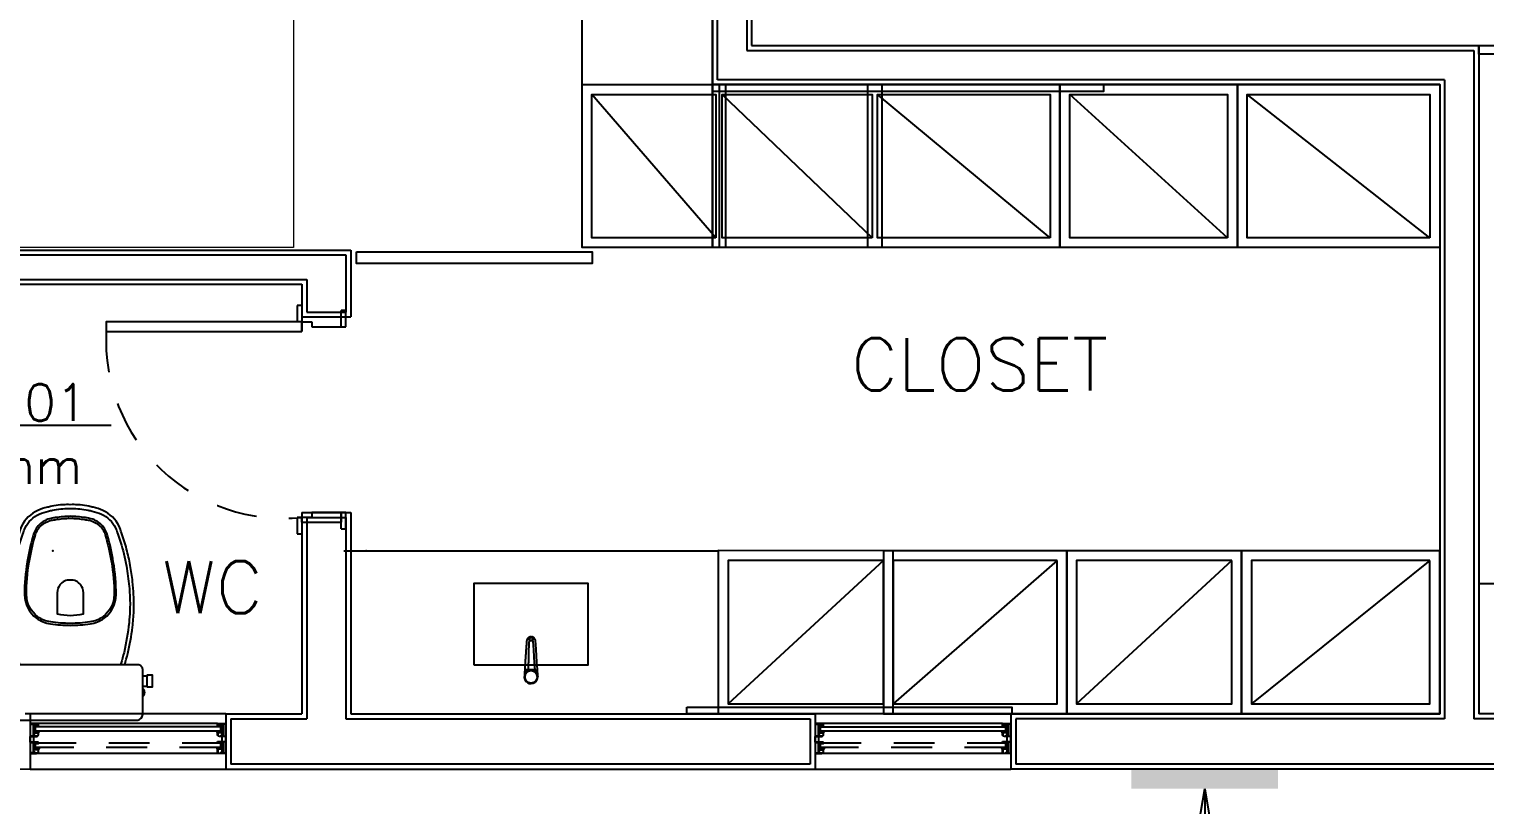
# Model space of a CAD drawing. Header units: millimetres. Extents: x 188.6 to 263.2, y 40.1 to 120.1.
# Drawn here: x 219.198 to 223.662, y 49.722 to 52.102 of the extents above; entities that cross this region are included whole.
import ezdxf
from ezdxf.enums import TextEntityAlignment as Align

# ---------------------------------------------------------------- set-up
doc = ezdxf.new("R2010")
doc.units = ezdxf.units.MM
doc.linetypes.add('XREF-TIPO$0$HIDDEN', pattern=[0.375, 0.25, -0.125])
doc.linetypes.add('XREF_305_306$0$XREF-TIPO$0$HIDDEN2', pattern=[0.1875, 0.125, -0.0625])
for name, color, linetype in [('ARQ', 8, 'Continuous'), ('ARQ-BASE', 8, 'Continuous'), ('GAS-COL', 7, 'Continuous'), ('INC-SINALIZAÇÃO', 88, 'Continuous'), ('INC-TEXTO', 7, 'Continuous')]:
    doc.layers.add(name, color=color, linetype=linetype)
doc.layers.add('L-MC-LAYOUT', color=8, linetype='Continuous', lineweight=5)
doc.styles.add('60-100', font='romans.shx', dxfattribs={"height": 0.16})
doc.styles.add('60-75', font='romans.shx', dxfattribs={"height": 0.12})
doc.styles.add('ROMANS', font='ROMANS.SHX', dxfattribs={"height": 0.15})
doc.dimstyles.new('SETAS75', dxfattribs={"dimtxt": 0.16, "dimasz": 0.15, "dimexe": 0.15, "dimexo": 0, "dimgap": 0.1, "dimtad": 1, "dimzin": 10, "dimdsep": 46, "dimtxsty": '60-100', "dimblk1": 'OPEN', "dimblk2": 'OPEN', "dimsah": 1, "dimcen": 0, "dimclrd": 244, "dimclre": 244, "dimclrt": 7, "dimadec": 0, "dimazin": 0, "dimtfac": 1, "dimtix": 1, "dimtmove": 2, "dimatfit": 3, "dimldrblk": 'OPEN', "dimfxl": 0.15, "dimtolj": 1, "dimtzin": 6, "dimarcsym": 0})

# ---------------------------------------------------------------- blocks, each defined once
blk = doc.blocks.new('CAMA SOLTEIRO')
at = {"layer": 'L-MC-LAYOUT'}
blk.add_line((5741.836, -1547.0217), (5741.836, -1546.1217), dxfattribs=at)
for points in [[(5741.396, -1546.1217), (5743.296, -1546.1217), (5743.296, -1547.0217), (5741.396, -1547.0217)], [(5741.456, -1546.1817), (5741.836, -1546.1817), (5741.836, -1546.9617), (5741.456, -1546.9617)]]:
    blk.add_lwpolyline(points, close=True, dxfattribs=at)
blk = doc.blocks.new('XREF_1ºTP$0$VASO')
at = {"layer": 'ARQ'}
for points in [[(951.8, 48.123, 0.003882), (951.7905, 48.158, -0.024258), (951.7765, 48.238, -0.02486), (951.7725, 48.288, -0.033324), (951.773, 48.338, -0.02486), (951.776, 48.378, -0.012268), (951.783, 48.428, -0.015806), (951.7945, 48.478, -0.026699), (951.81, 48.528, -0.021919), (951.8175, 48.548, -0.174675), (951.867, 48.5965, -0.045452), (951.897, 48.606, -0.022856), (951.9099, 48.6092, -0.041289), (951.9366, 48.6132, -0.052091), (951.9442, 48.6136, -0.04333), (951.967, 48.614, -0.04333), (951.9898, 48.6136, -0.052091), (951.9974, 48.6132, -0.041289), (952.0241, 48.6092, -0.022856), (952.037, 48.606, -0.045452), (952.067, 48.5965, -0.174675), (952.1165, 48.548, -0.021919), (952.124, 48.528, -0.026699), (952.1395, 48.478, -0.015806), (952.151, 48.428, -0.012268), (952.158, 48.378, -0.02486), (952.161, 48.338, -0.033324), (952.1615, 48.288, -0.02486), (952.1575, 48.238, -0.024258), (952.1435, 48.158, 0.003882), (952.134, 48.123)], [(952.1224, 48.1261, -0.003849), (952.1318, 48.1609, 0.027799), (952.147, 48.2514, 0.018883), (952.1495, 48.2885, 0.033646), (952.149, 48.3374, 0.016781), (952.1475, 48.3636, 0.015438), (952.1392, 48.4259, 0.023716), (952.121, 48.4995, 0.013571), (952.1126, 48.5241, 0.02186), (952.1055, 48.543, 0.173345), (952.0622, 48.5855, 0.045814), (952.034, 48.5944, 0.024058), (952.0216, 48.5974, 0.042614), (951.996, 48.6012, 0.066108), (951.9895, 48.6015, 0.047154), (951.967, 48.602, 0.047154), (951.9444, 48.6015, 0.066108), (951.9379, 48.6012, 0.042614), (951.9124, 48.5974, 0.024058), (951.9, 48.5944, 0.045814), (951.8718, 48.5855, 0.173345), (951.8284, 48.543, 0.02186), (951.8213, 48.5241, 0.013571), (951.813, 48.4995, 0.023716), (951.7948, 48.4259, 0.015438), (951.7865, 48.3636, 0.016781), (951.785, 48.3374, 0.033646), (951.7845, 48.2885, 0.018883), (951.787, 48.2514, 0.027799), (951.8021, 48.1609, -0.003849), (951.8116, 48.1261)]]:
    blk.add_lwpolyline(points, format="xyb", dxfattribs=at)
for points in [[(951.967, 48.244, -0.041331), (951.9061, 48.2486, -0.129345), (951.8634, 48.2657, -0.234638), (951.8265, 48.338, -0.044666), (951.8351, 48.439, -0.031515), (951.8532, 48.5195, -0.151063), (951.8718, 48.5523, -0.148094), (951.9082, 48.5722, -0.031073), (951.9218, 48.5744, -0.035055), (951.967, 48.5785, -0.035055), (952.0121, 48.5744, -0.031073), (952.0257, 48.5722, -0.148094), (952.0622, 48.5523, -0.151063), (952.0808, 48.5195, -0.031515), (952.0989, 48.439, -0.044666), (952.1075, 48.338, -0.234638), (952.0706, 48.2657, -0.129345), (952.0278, 48.2486, -0.041331)], [(951.967, 48.25, 0.041434), (952.027, 48.2545, 0.129651), (952.067, 48.2705, 0.234583), (952.1015, 48.338, 0.044678), (952.093, 48.438, 0.031614), (952.075, 48.518, 0.152477), (952.058, 48.548, 0.148725), (952.0245, 48.5664, 0.031624), (952.0114, 48.5685, 0.035113), (951.967, 48.5725, 0.035113), (951.9226, 48.5685, 0.031624), (951.9095, 48.5664, 0.148725), (951.876, 48.548, 0.152477), (951.859, 48.518, 0.031614), (951.841, 48.438, 0.044678), (951.8325, 48.338, 0.234583), (951.867, 48.2705, 0.129651), (951.907, 48.2545, 0.041434)], [(951.927, 48.344, -0.164444), (951.935, 48.368, -0.245936), (951.967, 48.383, -0.245936), (951.999, 48.368, -0.164444), (952.007, 48.344), (952.007, 48.279, -0.108885), (951.927, 48.279)], [(951.967, 48.123), (952.172, 48.123, -0.059373), (952.1768, 48.1225, -0.333509), (952.189, 48.107), (952.189, 48.0885), (952.189, 48.0575), (952.189, 48.047), (952.1918, 48.047, -0.252251), (952.1921, 48.0469, -0.160103), (952.195, 48.038, -0.160103), (952.1921, 48.0291, -0.252251), (952.1918, 48.029), (952.189, 48.029), (952.189, 47.97, -0.327853), (952.1739, 47.9533, -0.087637), (952.1708, 47.953), (951.967, 47.953), (951.7631, 47.953, -0.087637), (951.76, 47.9533, -0.327853), (951.745, 47.97), (951.745, 48.029), (951.7421, 48.029, -0.252251), (951.7419, 48.0291, -0.160103), (951.739, 48.038, -0.160103), (951.7419, 48.0469, -0.252251), (951.7421, 48.047), (951.745, 48.047), (951.745, 48.0575), (951.731, 48.0575), (951.731, 48.055), (951.715, 48.055), (951.715, 48.073), (951.715, 48.091), (951.731, 48.091), (951.731, 48.0885), (951.745, 48.0885), (951.745, 48.107, -0.333509), (951.7571, 48.1225, -0.059373), (951.762, 48.123)]]:
    blk.add_lwpolyline(points, format="xyb", close=True, dxfattribs=at)
for points in [[(951.731, 48.0575), (951.731, 48.073), (951.731, 48.0885)], [(951.745, 48.0575), (951.745, 48.0885)], [(951.7425, 48.046), (951.7425, 48.038), (951.7425, 48.03)], [(951.745, 48.029), (951.745, 48.047)], [(952.189, 48.029), (952.189, 48.047)], [(952.1915, 48.046), (952.1915, 48.038), (952.1915, 48.03)]]:
    blk.add_lwpolyline(points, dxfattribs=at)
blk = doc.blocks.new('XREF-TIPO$0$Z$W@#1289')
h = blk.add_hatch()
h.set_pattern_fill('ANSI31', color=0, scale=0.0003, style=0)
h.paths.add_polyline_path([(-0.0352, 0.0907), (-0.0242, 0.0907), (-0.0242, 0.0824), (-0.0334, 0.0824), (-0.0352, 0.0824)])
h = blk.add_hatch()
h.set_pattern_fill('ANSI31', color=0, scale=0.0003, style=0)
h.paths.add_polyline_path([(0.5352, 0.0824), (0.5352, 0.0907), (0.5242, 0.0907), (0.5242, 0.0824)])
h = blk.add_hatch()
h.set_pattern_fill('ANSI31', color=0, scale=0.0003, style=0)
h.paths.add_polyline_path([(-0.0352, 0.0324), (-0.0352, 0.0357), (-0.0242, 0.0357), (-0.0242, 0.0324), (-0.0255, 0.0324)])
h = blk.add_hatch()
h.set_pattern_fill('ANSI31', color=0, scale=0.0003, style=0)
h.paths.add_polyline_path([(0.5242, 0.0305), (0.5242, 0.0338), (0.5352, 0.0338), (0.5352, 0.0305), (0.5338, 0.0305)])
at = {"color": 0}
for p, q in [((-0.05, 0), (-0.05, 0.0919)), ((-0.0242, 0.0919), (0.5242, 0.0919)), ((-0.0392, 0.0369), (-0.0392, 0.0519)), ((0.5392, 0.035), (0.5392, 0.0519)), ((0.55, 0.035), (0.55, 0.0519)), ((-0.0392, 0), (-0.0392, 0.0353)), ((-0.0392, 0), (0.5356, 0))]:
    blk.add_line(p, q, dxfattribs=at)
for points in [[(-0.0242, 0.0919), (-0.05, 0.0919), (-0.05, 0.0519), (-0.0356, 0.0519, 0.446841), (-0.0352, 0.0523), (-0.0352, 0.0526, 0.480957), (-0.0357, 0.0531), (-0.0362, 0.0531), (-0.0362, 0.0547, 0.329606), (-0.0365, 0.0551), (-0.0367, 0.0552), (-0.0371, 0.0552), (-0.0373, 0.0549), (-0.0373, 0.0535, -0.409991), (-0.0377, 0.0531), (-0.0388, 0.0531, -0.414214), (-0.0392, 0.0535), (-0.0392, 0.0903, -0.414214), (-0.0388, 0.0907), (-0.0377, 0.0907, -0.414214), (-0.0373, 0.0903), (-0.0373, 0.0833, 0.414214), (-0.0369, 0.0829), (-0.0366, 0.0829, 0.414214), (-0.0362, 0.0833), (-0.0362, 0.0903, -0.414214), (-0.0358, 0.0907), (-0.0242, 0.0907), (-0.0242, 0.0919)], [(0.5242, 0.0919), (0.55, 0.0919), (0.55, 0.0519), (0.5356, 0.0519, -0.446841), (0.5352, 0.0523), (0.5352, 0.0526, -0.480957), (0.5357, 0.0531), (0.5362, 0.0531), (0.5362, 0.0547, -0.329606), (0.5365, 0.0551), (0.5367, 0.0552), (0.5371, 0.0552), (0.5373, 0.0549), (0.5373, 0.0535, 0.409991), (0.5377, 0.0531), (0.5388, 0.0531, 0.414214), (0.5392, 0.0535), (0.5392, 0.0903, 0.414214), (0.5388, 0.0907), (0.5377, 0.0907, 0.414214), (0.5373, 0.0903), (0.5373, 0.0833, -0.414214), (0.5369, 0.0829), (0.5366, 0.0829, -0.414214), (0.5362, 0.0833), (0.5362, 0.0903, 0.414214), (0.5358, 0.0907), (0.5242, 0.0907), (0.5242, 0.0919)], [(-0.0242, 0.0369), (-0.05, 0.0369), (-0.05, 0), (-0.0356, 0, 0.446841), (-0.0352, 0.0004), (-0.0352, 0.0007, 0.480957), (-0.0357, 0.0012), (-0.0362, 0.0012), (-0.0362, 0.0028, 0.329606), (-0.0365, 0.0032), (-0.0367, 0.0033), (-0.0371, 0.0033), (-0.0373, 0.003), (-0.0373, 0.0016, -0.409991), (-0.0377, 0.0012), (-0.0388, 0.0012, -0.414214), (-0.0392, 0.0016), (-0.0392, 0.0353, -0.414214), (-0.0388, 0.0357), (-0.0377, 0.0357, -0.414214), (-0.0373, 0.0353), (-0.0373, 0.0333, 0.414214), (-0.0369, 0.0329), (-0.0366, 0.0329, 0.414214), (-0.0362, 0.0333), (-0.0362, 0.0353, -0.414214), (-0.0358, 0.0357), (-0.0242, 0.0357), (-0.0242, 0.0369)], [(0.5242, 0.035), (0.55, 0.035), (0.55, 0), (0.5356, 0, -0.446841), (0.5352, 0.0004), (0.5352, 0.0007, -0.480957), (0.5357, 0.0012), (0.5362, 0.0012), (0.5362, 0.0028, -0.329606), (0.5365, 0.0032), (0.5367, 0.0033), (0.5371, 0.0033), (0.5373, 0.003), (0.5373, 0.0016, 0.409991), (0.5377, 0.0012), (0.5388, 0.0012, 0.414214), (0.5392, 0.0016), (0.5392, 0.0334, 0.414214), (0.5388, 0.0338), (0.5377, 0.0338, 0.414214), (0.5373, 0.0334), (0.5373, 0.0314, -0.414214), (0.5369, 0.031), (0.5366, 0.031, -0.414214), (0.5362, 0.0314), (0.5362, 0.0334, 0.414214), (0.5358, 0.0338), (0.5242, 0.0338), (0.5242, 0.035)]]:
    blk.add_lwpolyline(points, format="xyb", dxfattribs=at)
for points in [[(-0.0489, 0.0907), (-0.0403, 0.0907), (-0.0403, 0.0532), (-0.0489, 0.0532), (-0.0489, 0.0907)], [(-0.0486, 0.0904), (-0.0406, 0.0904), (-0.0406, 0.0535), (-0.0486, 0.0535)], [(-0.0242, 0.0907), (-0.0352, 0.0907), (-0.0352, 0.0824), (-0.0242, 0.0824)], [(0.5242, 0.0907), (0.5352, 0.0907), (0.5352, 0.0824), (0.5242, 0.0824)], [(0.5489, 0.0907), (0.5403, 0.0907), (0.5403, 0.0532), (0.5489, 0.0532), (0.5489, 0.0907)], [(0.5486, 0.0904), (0.5406, 0.0904), (0.5406, 0.0535), (0.5486, 0.0535)], [(-0.0334, 0.0684), (0.5338, 0.0684), (0.5338, 0.0824), (-0.0334, 0.0824)], [(-0.0489, 0.0357), (-0.0403, 0.0357), (-0.0403, 0.0013), (-0.0489, 0.0013), (-0.0489, 0.0357)], [(-0.0486, 0.0354), (-0.0406, 0.0354), (-0.0406, 0.0016), (-0.0486, 0.0016)], [(-0.0242, 0.0357), (-0.0352, 0.0357), (-0.0352, 0.0324), (-0.0242, 0.0324)], [(0.5242, 0.0338), (0.5352, 0.0338), (0.5352, 0.0305), (0.5242, 0.0305)], [(0.5489, 0.0338), (0.5403, 0.0338), (0.5403, 0.0013), (0.5489, 0.0013), (0.5489, 0.0338)], [(0.5486, 0.0335), (0.5406, 0.0335), (0.5406, 0.0016), (0.5486, 0.0016)]]:
    blk.add_lwpolyline(points, close=True, dxfattribs=at)
for points in [[(-0.0242, 0.0581), (-0.0242, 0.0654), (-0.0243, 0.0656), (-0.0246, 0.0658), (-0.0248, 0.0658), (-0.0251, 0.0656), (-0.0252, 0.0654), (-0.0252, 0.0648), (-0.0352, 0.0648), (-0.0359, 0.065), (-0.0362, 0.0658), (-0.0362, 0.0818), (-0.0365, 0.0825), (-0.0376, 0.0829), (-0.0378, 0.0834), (-0.0375, 0.0835), (-0.0374, 0.0838), (-0.0376, 0.0892), (-0.038, 0.0894), (-0.0383, 0.0894), (-0.0387, 0.0892), (-0.0388, 0.0839), (-0.0388, 0.0834), (-0.0383, 0.0822), (-0.0372, 0.0818), (-0.0372, 0.0658), (-0.0366, 0.0643), (-0.0352, 0.0638), (-0.0256, 0.0638), (-0.0253, 0.0636), (-0.0252, 0.0634), (-0.0252, 0.0581), (-0.0259, 0.0558), (-0.0276, 0.0544), (-0.0307, 0.0534), (-0.0338, 0.0529), (-0.0341, 0.053), (-0.0342, 0.0533), (-0.0342, 0.0539), (-0.0345, 0.0548), (-0.0352, 0.0556), (-0.0361, 0.0561), (-0.0364, 0.0562), (-0.0366, 0.0563), (-0.0384, 0.0563), (-0.0387, 0.0561), (-0.0388, 0.0557), (-0.0386, 0.0554), (-0.0378, 0.055), (-0.0376, 0.055), (-0.0374, 0.055), (-0.037, 0.0553), (-0.0366, 0.0553), (-0.0358, 0.0548), (-0.0356, 0.0545), (-0.0356, 0.0542), (-0.0362, 0.0539), (-0.0362, 0.0536), (-0.0361, 0.0534), (-0.0358, 0.0533), (-0.0352, 0.0533), (-0.0352, 0.0523), (-0.0351, 0.052), (-0.0348, 0.0519), (-0.0309, 0.0523), (-0.0272, 0.0535), (-0.025, 0.0553), (-0.0242, 0.0581)], [(0.5242, 0.0581), (0.5242, 0.0654), (0.5243, 0.0656), (0.5246, 0.0658), (0.5248, 0.0658), (0.5251, 0.0656), (0.5252, 0.0654), (0.5252, 0.0648), (0.5352, 0.0648), (0.5359, 0.065), (0.5362, 0.0658), (0.5362, 0.0818), (0.5365, 0.0825), (0.5376, 0.0829), (0.5378, 0.0834), (0.5375, 0.0835), (0.5374, 0.0838), (0.5376, 0.0892), (0.538, 0.0894), (0.5383, 0.0894), (0.5387, 0.0892), (0.5388, 0.0839), (0.5388, 0.0834), (0.5383, 0.0822), (0.5372, 0.0818), (0.5372, 0.0658), (0.5366, 0.0643), (0.5352, 0.0638), (0.5256, 0.0638), (0.5253, 0.0636), (0.5252, 0.0634), (0.5252, 0.0581), (0.5259, 0.0558), (0.5276, 0.0544), (0.5307, 0.0534), (0.5338, 0.0529), (0.5341, 0.053), (0.5342, 0.0533), (0.5342, 0.0539), (0.5345, 0.0548), (0.5352, 0.0556), (0.5361, 0.0561), (0.5364, 0.0562), (0.5366, 0.0563), (0.5384, 0.0563), (0.5387, 0.0561), (0.5388, 0.0557), (0.5386, 0.0554), (0.5378, 0.055), (0.5376, 0.055), (0.5374, 0.055), (0.537, 0.0553), (0.5366, 0.0553), (0.5358, 0.0548), (0.5356, 0.0545), (0.5356, 0.0542), (0.5362, 0.0539), (0.5362, 0.0536), (0.5361, 0.0534), (0.5358, 0.0533), (0.5352, 0.0533), (0.5352, 0.0523), (0.5351, 0.052), (0.5348, 0.0519), (0.5309, 0.0523), (0.5272, 0.0535), (0.525, 0.0553), (0.5242, 0.0581)], [(-0.0316, 0.0673), (-0.031, 0.0675), (-0.0303, 0.0676), (-0.0301, 0.0677), (-0.03, 0.068), (-0.0302, 0.0683), (-0.0311, 0.0683), (-0.0321, 0.068), (-0.033, 0.0674), (-0.0331, 0.0672), (-0.0331, 0.067), (-0.0328, 0.0664), (-0.0321, 0.0662), (-0.0291, 0.0662), (-0.0289, 0.0661), (-0.0289, 0.066), (-0.0289, 0.0659), (-0.0288, 0.0658), (-0.0287, 0.0657), (-0.0259, 0.0657), (-0.0257, 0.0658), (-0.0257, 0.0659), (-0.0257, 0.066), (-0.0256, 0.0661), (-0.0255, 0.0662), (-0.0244, 0.0662), (-0.0242, 0.0662), (-0.0242, 0.066), (-0.0242, 0.0646), (-0.0241, 0.0643), (-0.0238, 0.0642), (-0.0236, 0.0643), (-0.0234, 0.0645), (-0.0229, 0.0664), (-0.0223, 0.0672), (-0.0211, 0.0676), (-0.021, 0.0678), (-0.021, 0.0682), (-0.0212, 0.0683), (-0.0224, 0.0683), (-0.0231, 0.0681), (-0.0237, 0.0674), (-0.0237, 0.0674), (-0.0239, 0.0673), (-0.0252, 0.0673), (-0.0245, 0.0675), (-0.0239, 0.0676), (-0.0236, 0.0677), (-0.0235, 0.068), (-0.0235, 0.0682), (-0.0236, 0.0683), (-0.0247, 0.0683), (-0.0257, 0.0679), (-0.0265, 0.0674), (-0.0266, 0.0673), (-0.0268, 0.0673), (-0.0286, 0.0673), (-0.0279, 0.0675), (-0.0272, 0.0676), (-0.0269, 0.0677), (-0.0268, 0.068), (-0.0269, 0.0683), (-0.0281, 0.0683), (-0.0291, 0.068), (-0.0299, 0.0674), (-0.03, 0.0673), (-0.0302, 0.0673), (-0.0316, 0.0673)], [(0.5316, 0.0673), (0.531, 0.0675), (0.5303, 0.0676), (0.5301, 0.0677), (0.53, 0.068), (0.5302, 0.0683), (0.5311, 0.0683), (0.5321, 0.068), (0.533, 0.0674), (0.5331, 0.0672), (0.5331, 0.067), (0.5328, 0.0664), (0.5321, 0.0662), (0.5291, 0.0662), (0.5289, 0.0661), (0.5289, 0.066), (0.5289, 0.0659), (0.5288, 0.0658), (0.5287, 0.0657), (0.5259, 0.0657), (0.5257, 0.0658), (0.5257, 0.0659), (0.5257, 0.066), (0.5256, 0.0661), (0.5255, 0.0662), (0.5244, 0.0662), (0.5242, 0.0662), (0.5242, 0.066), (0.5242, 0.0646), (0.5241, 0.0643), (0.5238, 0.0642), (0.5236, 0.0643), (0.5234, 0.0645), (0.5229, 0.0664), (0.5223, 0.0672), (0.5211, 0.0676), (0.521, 0.0678), (0.521, 0.0682), (0.5212, 0.0683), (0.5224, 0.0683), (0.5231, 0.0681), (0.5237, 0.0674), (0.5237, 0.0674), (0.5239, 0.0673), (0.5252, 0.0673), (0.5245, 0.0675), (0.5239, 0.0676), (0.5236, 0.0677), (0.5235, 0.068), (0.5235, 0.0682), (0.5236, 0.0683), (0.5247, 0.0683), (0.5257, 0.0679), (0.5265, 0.0674), (0.5266, 0.0673), (0.5268, 0.0673), (0.5286, 0.0673), (0.5279, 0.0675), (0.5272, 0.0676), (0.5269, 0.0677), (0.5268, 0.068), (0.5269, 0.0683), (0.5281, 0.0683), (0.5291, 0.068), (0.5299, 0.0674), (0.53, 0.0673), (0.5302, 0.0673), (0.5316, 0.0673)], [(-0.0242, 0.0062), (-0.0242, 0.0154), (-0.0243, 0.0156), (-0.0246, 0.0158), (-0.0248, 0.0158), (-0.0251, 0.0156), (-0.0252, 0.0154), (-0.0252, 0.0148), (-0.0352, 0.0148), (-0.0359, 0.015), (-0.0362, 0.0158), (-0.0362, 0.0318), (-0.0365, 0.0325), (-0.0376, 0.0329), (-0.0378, 0.0334), (-0.0375, 0.0335), (-0.0374, 0.0338), (-0.0376, 0.0342), (-0.038, 0.0344), (-0.0383, 0.0344), (-0.0387, 0.0342), (-0.0388, 0.0339), (-0.0388, 0.0334), (-0.0383, 0.0322), (-0.0372, 0.0318), (-0.0372, 0.0158), (-0.0366, 0.0143), (-0.0352, 0.0138), (-0.0256, 0.0138), (-0.0253, 0.0136), (-0.0252, 0.0134), (-0.0252, 0.0062), (-0.0259, 0.0039), (-0.0276, 0.0025), (-0.0307, 0.0015), (-0.0338, 0.001), (-0.034, 0.0011), (-0.0342, 0.0014), (-0.0342, 0.002), (-0.0345, 0.0029), (-0.0352, 0.0037), (-0.0361, 0.0042), (-0.0364, 0.0043), (-0.0366, 0.0044), (-0.0384, 0.0044), (-0.0387, 0.0042), (-0.0388, 0.0038), (-0.0386, 0.0035), (-0.0378, 0.0031), (-0.0376, 0.0031), (-0.0374, 0.0031), (-0.037, 0.0034), (-0.0366, 0.0034), (-0.0358, 0.0029), (-0.0356, 0.0026), (-0.0356, 0.0023), (-0.0362, 0.002), (-0.0362, 0.0017), (-0.0361, 0.0015), (-0.0358, 0.0013), (-0.0352, 0.0013), (-0.0352, 0.0004), (-0.0351, 0.0001), (-0.0348, 0), (-0.0309, 0.0004), (-0.0272, 0.0016), (-0.025, 0.0034), (-0.0242, 0.0062)], [(-0.0316, 0.0173), (-0.031, 0.0175), (-0.0303, 0.0176), (-0.0301, 0.0177), (-0.03, 0.018), (-0.0302, 0.0183), (-0.0311, 0.0183), (-0.0321, 0.018), (-0.033, 0.0174), (-0.0331, 0.0172), (-0.0331, 0.017), (-0.0328, 0.0164), (-0.0321, 0.0162), (-0.029, 0.0162), (-0.0289, 0.0161), (-0.0288, 0.016), (-0.0288, 0.0159), (-0.0288, 0.0158), (-0.0286, 0.0157), (-0.0258, 0.0157), (-0.0257, 0.0158), (-0.0256, 0.0159), (-0.0256, 0.016), (-0.0256, 0.0161), (-0.0254, 0.0162), (-0.0244, 0.0162), (-0.0242, 0.0162), (-0.0242, 0.016), (-0.0242, 0.0146), (-0.0241, 0.0143), (-0.0238, 0.0142), (-0.0236, 0.0143), (-0.0234, 0.0145), (-0.0229, 0.0164), (-0.0223, 0.0172), (-0.0211, 0.0176), (-0.021, 0.0178), (-0.021, 0.0182), (-0.0212, 0.0183), (-0.0224, 0.0183), (-0.0231, 0.0181), (-0.0237, 0.0174), (-0.0237, 0.0174), (-0.0239, 0.0173), (-0.0252, 0.0173), (-0.0245, 0.0175), (-0.0239, 0.0176), (-0.0236, 0.0177), (-0.0235, 0.018), (-0.0235, 0.0182), (-0.0236, 0.0183), (-0.0247, 0.0183), (-0.0257, 0.0179), (-0.0265, 0.0174), (-0.0266, 0.0173), (-0.0268, 0.0173), (-0.0286, 0.0173), (-0.0279, 0.0175), (-0.0272, 0.0176), (-0.0269, 0.0177), (-0.0268, 0.018), (-0.0269, 0.0183), (-0.0281, 0.0183), (-0.0291, 0.018), (-0.0299, 0.0174), (-0.03, 0.0173), (-0.0302, 0.0173), (-0.0316, 0.0173)], [(0.5316, 0.0154), (0.531, 0.0156), (0.5303, 0.0157), (0.5301, 0.0158), (0.53, 0.0161), (0.5302, 0.0164), (0.5311, 0.0164), (0.5321, 0.0161), (0.533, 0.0155), (0.5331, 0.0153), (0.5331, 0.0151), (0.5328, 0.0145), (0.5321, 0.0143), (0.529, 0.0143), (0.5289, 0.0142), (0.5288, 0.0141), (0.5288, 0.014), (0.5288, 0.0139), (0.5286, 0.0138), (0.5258, 0.0138), (0.5257, 0.0139), (0.5256, 0.014), (0.5256, 0.0141), (0.5256, 0.0142), (0.5254, 0.0143), (0.5244, 0.0143), (0.5242, 0.0142), (0.5242, 0.0141), (0.5242, 0.0127), (0.5241, 0.0124), (0.5238, 0.0123), (0.5236, 0.0124), (0.5234, 0.0126), (0.5229, 0.0145), (0.5223, 0.0153), (0.5211, 0.0157), (0.521, 0.0159), (0.521, 0.0162), (0.5212, 0.0164), (0.5224, 0.0164), (0.5231, 0.0161), (0.5237, 0.0155), (0.5237, 0.0155), (0.5239, 0.0154), (0.5252, 0.0154), (0.5245, 0.0156), (0.5239, 0.0157), (0.5236, 0.0158), (0.5235, 0.0161), (0.5235, 0.0163), (0.5236, 0.0164), (0.5247, 0.0164), (0.5257, 0.016), (0.5265, 0.0155), (0.5266, 0.0154), (0.5268, 0.0154), (0.5286, 0.0154), (0.5279, 0.0156), (0.5272, 0.0157), (0.5269, 0.0158), (0.5268, 0.0161), (0.5269, 0.0164), (0.5281, 0.0164), (0.5291, 0.0161), (0.5299, 0.0155), (0.53, 0.0154), (0.5302, 0.0154), (0.5316, 0.0154)], [(0.5242, 0.0062), (0.5242, 0.0135), (0.5243, 0.0137), (0.5246, 0.0139), (0.5248, 0.0139), (0.5251, 0.0137), (0.5252, 0.0135), (0.5252, 0.0129), (0.5352, 0.0129), (0.5359, 0.0131), (0.5362, 0.0139), (0.5362, 0.0299), (0.5365, 0.0306), (0.5376, 0.031), (0.5378, 0.0315), (0.5375, 0.0316), (0.5374, 0.0319), (0.5376, 0.0323), (0.538, 0.0325), (0.5383, 0.0325), (0.5387, 0.0323), (0.5388, 0.032), (0.5388, 0.0315), (0.5383, 0.0303), (0.5372, 0.0299), (0.5372, 0.0139), (0.5366, 0.0124), (0.5352, 0.0119), (0.5256, 0.0119), (0.5253, 0.0117), (0.5252, 0.0115), (0.5252, 0.0062), (0.5259, 0.0039), (0.5276, 0.0025), (0.5307, 0.0015), (0.5338, 0.001), (0.5341, 0.0011), (0.5342, 0.0014), (0.5342, 0.002), (0.5345, 0.0029), (0.5352, 0.0037), (0.5361, 0.0042), (0.5364, 0.0043), (0.5366, 0.0044), (0.5384, 0.0044), (0.5387, 0.0042), (0.5388, 0.0038), (0.5386, 0.0035), (0.5378, 0.0031), (0.5376, 0.0031), (0.5374, 0.0031), (0.537, 0.0034), (0.5366, 0.0034), (0.5358, 0.0029), (0.5356, 0.0026), (0.5356, 0.0023), (0.5362, 0.002), (0.5362, 0.0017), (0.5361, 0.0015), (0.5358, 0.0013), (0.5352, 0.0013), (0.5352, 0.0004), (0.5351, 0.0001), (0.5348, 0), (0.5309, 0.0004), (0.5272, 0.0016), (0.525, 0.0034), (0.5242, 0.0062)]]:
    blk.add_lwpolyline(points, dxfattribs=at)
at = {"color": 0, "linetype": 'XREF-TIPO$0$HIDDEN', "ltscale": 0.5}
blk.add_lwpolyline([(-0.0334, 0.0184), (0.5338, 0.0184), (0.5338, 0.0324), (-0.0334, 0.0324)], close=True, dxfattribs=at)
blk = doc.blocks.new('arq-3pav')
at = {"layer": 'ARQ'}
for p, q in [((16.2853, 11.675), (16.2853, 13.375)), ((16.3003, 11.69), (16.3003, 13.36)), ((16.3903, 13.36), (16.3903, 11.78)), ((16.4053, 13.38), (16.4053, 11.795)), ((16.4053, 11.795), (18.6353, 11.795)), ((18.6353, 11.795), (18.6353, 9.745)), ((16.3903, 11.78), (18.6203, 11.78)), ((18.6203, 11.78), (18.6203, 9.73)), ((18.5153, 11.675), (16.2853, 11.675)), ((16.2853, 11.175), (16.2853, 11.675)), ((18.5303, 11.69), (16.3003, 11.69)), ((16.3053, 11.675), (16.3053, 11.175)), ((16.3253, 11.675), (16.3253, 11.175)), ((18.5153, 11.675), (18.5153, 9.745)), ((18.5303, 11.69), (18.5303, 9.73)), ((16.2953, 11.205), (15.9153, 11.645)), ((16.7744, 11.205), (16.3153, 11.645)), ((17.3206, 11.205), (16.7916, 11.645)), ((17.8649, 11.205), (17.3806, 11.645)), ((18.4853, 11.205), (17.9249, 11.645)), ((13.1001, 11.1675), (15.1764, 11.1675)), ((15.1764, 11.1675), (15.1764, 10.9625)), ((16.3253, 11.175), (16.2853, 11.175)), ((13.0853, 11.1525), (15.1614, 11.1525)), ((15.1614, 11.1525), (15.1614, 10.9775)), ((13.0853, 11.0775), (15.0414, 11.0775)), ((15.0414, 11.0775), (15.0414, 10.9775)), ((13.1001, 11.0625), (15.0264, 11.0625)), ((15.0264, 11.0625), (15.0264, 10.9625)), ((15.0114, 10.9975), (15.0114, 10.9475)), ((15.0264, 10.9975), (15.0114, 10.9975)), ((15.0264, 10.9975), (15.0114, 10.9975)), ((15.0264, 10.9975), (15.0264, 10.9475)), ((15.0265, 10.9975), (15.0265, 10.9175)), ((15.1614, 10.9825), (15.1464, 10.9825)), ((15.1464, 10.9325), (15.1464, 10.9825)), ((15.1614, 10.9325), (15.1614, 10.9825)), ((15.1614, 10.9325), (15.1614, 10.9825)), ((15.0264, 10.9625), (15.1764, 10.9625)), ((15.0264, 10.9625), (15.1464, 10.9625)), ((15.0264, 10.9475), (15.0564, 10.9475)), ((15.0414, 10.9775), (15.1614, 10.9775)), ((15.0564, 10.9475), (15.0564, 10.9325)), ((15.0564, 10.9325), (15.1464, 10.9325)), ((15.1464, 10.9325), (15.1614, 10.9325)), ((15.0264, 10.3625), (15.0264, 9.745)), ((15.0264, 10.3625), (15.1764, 10.3625)), ((15.0564, 10.3625), (15.0564, 10.3475)), ((15.1464, 10.3625), (15.0564, 10.3625)), ((15.1464, 10.3125), (15.1464, 10.3625)), ((15.1614, 10.3625), (15.1464, 10.3625)), ((15.1464, 10.3625), (15.1464, 10.3325)), ((15.1614, 10.3125), (15.1614, 10.3625)), ((15.1614, 10.3125), (15.1614, 10.3625)), ((15.1764, 10.3625), (15.1764, 9.745)), ((15.0114, 10.3475), (15.0114, 10.2975)), ((15.0264, 10.3475), (15.0114, 10.3475)), ((15.0564, 10.3475), (15.0264, 10.3475)), ((15.0264, 10.3475), (15.0264, 10.2975)), ((15.0264, 10.3325), (15.0264, 10.3475)), ((15.0264, 10.3325), (15.1464, 10.3325)), ((15.0414, 10.3475), (15.0414, 9.73)), ((15.0414, 10.3475), (15.1614, 10.3475)), ((15.1464, 10.3125), (15.1614, 10.3125)), ((15.1614, 10.3475), (15.1614, 9.73)), ((15.0114, 10.2975), (15.0264, 10.2975)), ((15.1548, 10.245), (16.3031, 10.245)), ((16.8096, 10.215), (16.3331, 9.7756)), ((17.3417, 10.215), (16.8396, 9.775)), ((17.8778, 10.215), (17.4017, 9.775)), ((18.4853, 10.215), (17.9378, 9.775)), ((18.6353, 10.145), (21.0203, 10.145)), ((15.7253, 9.9699), (15.7327, 9.9699)), ((15.726, 9.9801), (15.732, 9.9801)), ((15.7425, 9.9694), (15.7424, 9.9696)), ((15.734, 9.8798), (15.7238, 9.8798)), ((15.7238, 9.878), (15.7238, 9.8798)), ((15.7238, 9.878), (15.734, 9.878)), ((15.734, 9.878), (15.734, 9.8798)), ((15.7085, 9.8614), (15.7084, 9.861)), ((15.7085, 9.8615), (15.7085, 9.8614)), ((15.7495, 9.86), (15.7496, 9.8598)), ((15.7496, 9.8598), (15.7496, 9.8598)), ((14.178, 9.7456), (14.193, 9.7456)), ((14.193, 9.7456), (14.193, 9.5756)), ((14.193, 9.7456), (14.793, 9.7456)), ((14.193, 9.7456), (14.193, 9.575)), ((14.7932, 9.745), (14.7932, 9.575)), ((14.7932, 9.745), (15.0264, 9.745)), ((15.1764, 9.745), (16.6001, 9.745)), ((15.1764, 9.745), (15.8548, 9.745)), ((16.6001, 9.745), (16.6001, 9.575)), ((18.5153, 9.745), (17.2003, 9.745)), ((17.2003, 9.745), (17.2003, 9.575)), ((19.1778, 9.745), (18.6353, 9.745)), ((14.8082, 9.73), (15.0414, 9.73)), ((14.8082, 9.73), (14.8082, 9.59)), ((15.1614, 9.73), (16.5851, 9.73)), ((16.5851, 9.73), (16.5851, 9.59)), ((18.5303, 9.73), (17.2153, 9.73)), ((17.2153, 9.73), (17.2153, 9.59)), ((19.1628, 9.73), (18.6203, 9.73)), ((13.1003, 9.575), (14.193, 9.5756)), ((14.193, 9.575), (14.793, 9.575)), ((14.7932, 9.575), (16.6001, 9.575)), ((16.5851, 9.59), (14.8082, 9.59)), ((16.5851, 9.575), (16.5851, 9.575)), ((16.6001, 9.575), (17.2003, 9.575)), ((19.1778, 9.575), (17.2003, 9.575)), ((19.1628, 9.59), (17.2153, 9.59)), ((17.2153, 9.575), (17.2153, 9.575))]:
    blk.add_line(p, q, dxfattribs=at)
at = {"layer": 'ARQ', "color": 1}
blk.add_line((16.4003, 9.745), (17.2003, 9.7456), dxfattribs=at)
at = {"layer": 'ARQ'}
for points in [[(15.8853, 13.34), (16.2853, 13.34), (16.2853, 11.175), (15.8853, 11.175)], [(18.6353, 11.795), (19.8278, 11.795), (19.8278, 11.7687), (18.6353, 11.7687)], [(16.3253, 11.175), (15.8853, 11.175), (15.8853, 11.675), (16.3253, 11.675)], [(16.2853, 11.655), (17.4849, 11.655), (17.4849, 11.675), (16.2853, 11.675)], [(16.8044, 11.175), (16.2853, 11.175), (16.2853, 11.675), (16.8044, 11.675)], [(17.3506, 11.175), (16.7616, 11.175), (16.7616, 11.675), (17.3506, 11.675)], [(17.8949, 11.175), (17.3506, 11.175), (17.3506, 11.675), (17.8949, 11.675)], [(18.5153, 11.175), (17.8949, 11.175), (17.8949, 11.675), (18.5153, 11.675)], [(16.2953, 11.205), (15.9153, 11.205), (15.9153, 11.645), (16.2953, 11.645)], [(16.7744, 11.205), (16.3153, 11.205), (16.3153, 11.645), (16.7744, 11.645)], [(17.3206, 11.205), (16.7916, 11.205), (16.7916, 11.645), (17.3206, 11.645)], [(17.8649, 11.205), (17.3806, 11.205), (17.3806, 11.645), (17.8649, 11.645)], [(18.4853, 11.205), (17.9249, 11.205), (17.9249, 11.645), (18.4853, 11.645)], [(15.1935, 11.1622), (15.9159, 11.1622), (15.9159, 11.126), (15.1935, 11.126)], [(15.0264, 10.9175), (15.0264, 10.9475), (14.4264, 10.9475), (14.4264, 10.9175)], [(16.8396, 10.245), (16.3031, 10.2456), (16.3031, 9.7456), (16.8396, 9.745)], [(17.3717, 10.245), (16.8096, 10.245), (16.8096, 9.745), (17.3717, 9.745)], [(17.9078, 10.245), (17.3717, 10.245), (17.3717, 9.745), (17.9078, 9.745)], [(18.5153, 10.245), (17.9078, 10.245), (17.9078, 9.745), (18.5153, 9.745)], [(16.8096, 10.215), (16.3331, 10.2156), (16.3331, 9.7756), (16.8096, 9.775)], [(17.3417, 10.215), (16.8396, 10.215), (16.8396, 9.775), (17.3417, 9.775)], [(17.8778, 10.215), (17.4017, 10.215), (17.4017, 9.775), (17.8778, 9.775)], [(18.4853, 10.215), (17.9378, 10.215), (17.9378, 9.775), (18.4853, 9.775)], [(15.5539, 9.895), (15.9039, 9.895), (15.9039, 10.145), (15.5539, 10.145)], [(16.2064, 9.7656), (17.2027, 9.765), (17.2027, 9.745), (16.2064, 9.7456)]]:
    blk.add_lwpolyline(points, close=True, dxfattribs=at)
for points in [[(15.716, 9.9717), (15.7159, 9.9715), (15.7158, 9.971), (15.7156, 9.9705), (15.7156, 9.9702), (15.7156, 9.9701), (15.7156, 9.9701), (15.7156, 9.97), (15.7156, 9.97), (15.7156, 9.97), (15.7154, 9.9687), (15.7153, 9.968), (15.7153, 9.9673), (15.7152, 9.9665), (15.7152, 9.9658), (15.7151, 9.9651), (15.7151, 9.9644), (15.715, 9.9638), (15.715, 9.9633), (15.7149, 9.9627), (15.7149, 9.9623)], [(15.7196, 9.9775), (15.7188, 9.9767), (15.7181, 9.9758), (15.7175, 9.9749), (15.7169, 9.9739), (15.7166, 9.9733), (15.7163, 9.9726), (15.716, 9.972), (15.716, 9.9717)], [(15.7253, 9.9699), (15.7249, 9.9703), (15.7245, 9.9707), (15.7242, 9.9711), (15.7238, 9.9715), (15.7234, 9.972), (15.723, 9.9724), (15.7227, 9.9728), (15.7223, 9.9733), (15.7219, 9.9737), (15.7216, 9.9741), (15.7213, 9.9745), (15.721, 9.9749), (15.7207, 9.9753), (15.7205, 9.9756), (15.7203, 9.9759), (15.7201, 9.9762), (15.7199, 9.9765), (15.7198, 9.9767), (15.7197, 9.9769), (15.7196, 9.9771), (15.7196, 9.9772), (15.7196, 9.9773), (15.7196, 9.9774), (15.7196, 9.9775)], [(15.721, 9.8797), (15.7211, 9.8828), (15.7212, 9.8862), (15.7213, 9.8898), (15.7214, 9.8935), (15.7215, 9.897), (15.7215, 9.9007), (15.7216, 9.9018), (15.7216, 9.9028), (15.7216, 9.9038), (15.7216, 9.9048), (15.7216, 9.9058), (15.7217, 9.9114), (15.7219, 9.9171), (15.7219, 9.9182), (15.7219, 9.9193), (15.7219, 9.9204), (15.7219, 9.9215), (15.722, 9.9226), (15.722, 9.9237), (15.722, 9.9248), (15.722, 9.9259), (15.7221, 9.9298), (15.7222, 9.9335), (15.7223, 9.937), (15.7224, 9.9404), (15.7225, 9.9433), (15.7226, 9.9461), (15.7227, 9.9468), (15.7227, 9.9475), (15.7227, 9.9482), (15.7228, 9.9489), (15.7228, 9.9496), (15.7228, 9.9503), (15.7229, 9.9524), (15.723, 9.9544), (15.7231, 9.9565), (15.7232, 9.9585), (15.7233, 9.9604), (15.7234, 9.9624), (15.7235, 9.9628), (15.7235, 9.9632), (15.7235, 9.9636), (15.7235, 9.9639), (15.7236, 9.9643), (15.7236, 9.9647), (15.7236, 9.9651), (15.7236, 9.9654), (15.7237, 9.9658), (15.7237, 9.9662), (15.7237, 9.9665), (15.7237, 9.9667), (15.7238, 9.9669), (15.7238, 9.9672), (15.7238, 9.9674), (15.7239, 9.9676), (15.7239, 9.9677), (15.7239, 9.9679), (15.724, 9.9681), (15.7241, 9.9682), (15.7242, 9.9685), (15.7244, 9.9689), (15.7246, 9.9691), (15.7248, 9.9694), (15.725, 9.9697), (15.7253, 9.9699)], [(15.726, 9.9801), (15.7246, 9.98), (15.7232, 9.9797), (15.7219, 9.9792), (15.7214, 9.9789)], [(15.7258, 9.9807), (15.7255, 9.9806), (15.7249, 9.9805), (15.7244, 9.9803), (15.7239, 9.9801), (15.7234, 9.9799), (15.7229, 9.9797), (15.7224, 9.9794), (15.7219, 9.9792)], [(15.7253, 9.9699), (15.7253, 9.9707), (15.7254, 9.9714), (15.7254, 9.9721), (15.7254, 9.9729), (15.7255, 9.9735), (15.7255, 9.9742), (15.7256, 9.9749), (15.7256, 9.9756), (15.7257, 9.9762), (15.7257, 9.9768), (15.7257, 9.9772), (15.7258, 9.9776), (15.7258, 9.9779), (15.7258, 9.9784), (15.7259, 9.9788), (15.7259, 9.9792), (15.7259, 9.9795), (15.7259, 9.9798), (15.7259, 9.9799), (15.726, 9.9801)], [(15.726, 9.9801), (15.7263, 9.9803), (15.7267, 9.9805), (15.7271, 9.9806), (15.7273, 9.9807), (15.7275, 9.9808), (15.7277, 9.9808), (15.7278, 9.9808), (15.7279, 9.9809), (15.7279, 9.9809)], [(15.7269, 9.9809), (15.7279, 9.981), (15.7286, 9.981), (15.7294, 9.981), (15.7301, 9.981), (15.7309, 9.9809)], [(15.7279, 9.9809), (15.7269, 9.9809), (15.7269, 9.9809)], [(15.7279, 9.9809), (15.7281, 9.9809), (15.7283, 9.9809), (15.7284, 9.9809), (15.7285, 9.9809), (15.7286, 9.981), (15.7286, 9.981), (15.7287, 9.981), (15.7288, 9.981), (15.7288, 9.981), (15.7289, 9.981), (15.7289, 9.981), (15.7289, 9.981), (15.729, 9.981), (15.7291, 9.981), (15.7291, 9.981), (15.7292, 9.981), (15.7293, 9.981), (15.7294, 9.9809), (15.7295, 9.9809), (15.7296, 9.9809), (15.7299, 9.9809)], [(15.7299, 9.9809), (15.7301, 9.9808), (15.7302, 9.9808), (15.7303, 9.9808), (15.7305, 9.9807), (15.7307, 9.9807), (15.7309, 9.9806), (15.7312, 9.9805), (15.7315, 9.9803), (15.732, 9.9801)], [(15.7309, 9.9809), (15.7299, 9.9809)], [(15.732, 9.9801), (15.732, 9.98), (15.732, 9.9798), (15.732, 9.9796), (15.732, 9.9794), (15.732, 9.979), (15.7321, 9.9787), (15.7321, 9.9782), (15.7321, 9.9778), (15.7322, 9.9773), (15.7322, 9.9767), (15.7323, 9.9762), (15.7323, 9.9756), (15.7323, 9.9749), (15.7324, 9.9745), (15.7324, 9.9738), (15.7325, 9.9731), (15.7325, 9.9724), (15.7325, 9.9716), (15.7326, 9.9711), (15.7326, 9.9706), (15.7327, 9.9699)], [(15.732, 9.9801), (15.7334, 9.98), (15.7347, 9.9797), (15.736, 9.9792), (15.7365, 9.9789)], [(15.7327, 9.9699), (15.7336, 9.971), (15.7346, 9.9721), (15.7355, 9.9731), (15.7363, 9.9741), (15.737, 9.975), (15.7375, 9.9758), (15.738, 9.9765), (15.7382, 9.977), (15.7383, 9.9774), (15.7382, 9.9775)], [(15.7327, 9.9699), (15.733, 9.9696), (15.7332, 9.9693), (15.7335, 9.9689), (15.7337, 9.9686), (15.7339, 9.9683), (15.734, 9.9679), (15.7342, 9.9674), (15.7342, 9.9668), (15.7343, 9.9663), (15.7343, 9.9657), (15.735, 9.957), (15.7363, 9.9395), (15.7375, 9.922), (15.7389, 9.9005), (15.7401, 9.8791)], [(15.7382, 9.9775), (15.7379, 9.9778), (15.7375, 9.9781), (15.7371, 9.9784), (15.7369, 9.9785), (15.7368, 9.9786), (15.7367, 9.9787), (15.7366, 9.9788), (15.7366, 9.9788), (15.7366, 9.9788), (15.7365, 9.9788), (15.7365, 9.9788), (15.7365, 9.9789), (15.7365, 9.9789)], [(15.7421, 9.9714), (15.7418, 9.9723), (15.7414, 9.9732), (15.741, 9.974), (15.7404, 9.9749), (15.7398, 9.9758), (15.7391, 9.9767), (15.7382, 9.9775)], [(15.7424, 9.9696), (15.7424, 9.97), (15.7423, 9.9705), (15.7422, 9.971), (15.7421, 9.9714)], [(15.7495, 9.8601), (15.7484, 9.8814), (15.7471, 9.9027), (15.7458, 9.924), (15.7446, 9.9415), (15.7433, 9.959), (15.7426, 9.9678), (15.7425, 9.9688), (15.7425, 9.9692), (15.7425, 9.9694)], [(15.7122, 9.9242), (15.7121, 9.9233), (15.712, 9.9222), (15.712, 9.9213), (15.7119, 9.9204), (15.7119, 9.9202), (15.7119, 9.9199), (15.7119, 9.9197), (15.7118, 9.9194), (15.7118, 9.9191), (15.7118, 9.9189), (15.7116, 9.9161), (15.7115, 9.9134), (15.7113, 9.911), (15.7112, 9.9086), (15.7111, 9.9072), (15.711, 9.9056), (15.7109, 9.9039), (15.7108, 9.9023), (15.7107, 9.9007), (15.7105, 9.8972), (15.7102, 9.8937), (15.71, 9.8903), (15.7098, 9.8866), (15.7095, 9.8801), (15.7091, 9.8738), (15.7088, 9.8675), (15.7085, 9.8615)], [(15.714, 9.951), (15.714, 9.9502), (15.7139, 9.9497), (15.7139, 9.9492), (15.7139, 9.9487), (15.7138, 9.9482), (15.7138, 9.9477), (15.7138, 9.9474), (15.7138, 9.9471), (15.7137, 9.9467), (15.7136, 9.9452), (15.7135, 9.9434), (15.7134, 9.9416), (15.7132, 9.9398), (15.7131, 9.9378), (15.713, 9.9358), (15.7128, 9.934), (15.7127, 9.9322), (15.7126, 9.9305), (15.7125, 9.9287), (15.7124, 9.9281), (15.7124, 9.9276), (15.7124, 9.9275), (15.7124, 9.9274), (15.7124, 9.9272), (15.7124, 9.927), (15.7123, 9.9265), (15.7123, 9.926), (15.7122, 9.9252), (15.7122, 9.9244), (15.7122, 9.9242)], [(15.7111, 9.8751), (15.7103, 9.8723), (15.7096, 9.8695), (15.709, 9.866), (15.7087, 9.8639), (15.7086, 9.8627), (15.7085, 9.8621), (15.7085, 9.8618), (15.7085, 9.8617), (15.7085, 9.8617), (15.7085, 9.8616), (15.7085, 9.8616), (15.7085, 9.8615), (15.7085, 9.8615), (15.7085, 9.8615), (15.7085, 9.8615), (15.7085, 9.8615)], [(15.721, 9.8797), (15.7208, 9.8797), (15.7206, 9.8796), (15.7204, 9.8796), (15.7201, 9.8796), (15.7198, 9.8797), (15.719, 9.8798), (15.7183, 9.88), (15.7177, 9.8801), (15.7172, 9.8801), (15.7168, 9.8801), (15.7165, 9.8801), (15.7162, 9.8801), (15.7159, 9.8801), (15.7156, 9.8801), (15.7153, 9.88), (15.715, 9.8799), (15.7148, 9.8798), (15.7143, 9.8797), (15.7139, 9.8795), (15.7137, 9.8793), (15.7135, 9.8792), (15.7131, 9.8788), (15.7128, 9.8785), (15.7125, 9.8781), (15.7122, 9.8777), (15.7118, 9.877), (15.7115, 9.8763), (15.7113, 9.8757), (15.7111, 9.8751)], [(15.7112, 9.8689), (15.7117, 9.8701), (15.712, 9.8714), (15.7119, 9.8727), (15.7115, 9.8742), (15.7111, 9.8751)], [(15.7112, 9.8689), (15.7117, 9.8697), (15.7124, 9.8706), (15.7131, 9.8715), (15.7141, 9.8726), (15.7152, 9.8735), (15.7164, 9.8745), (15.7176, 9.8753), (15.7185, 9.8758), (15.7194, 9.8763), (15.7203, 9.8767), (15.7213, 9.8771)], [(15.7401, 9.8791), (15.7386, 9.8794), (15.7371, 9.8797), (15.7356, 9.8798), (15.734, 9.8798)], [(15.7393, 9.8758), (15.7398, 9.8776), (15.7401, 9.8791)], [(15.7393, 9.8758), (15.7404, 9.8751), (15.7418, 9.8741), (15.7432, 9.873), (15.7441, 9.8721), (15.7449, 9.8712), (15.7456, 9.8704), (15.7462, 9.8695), (15.7469, 9.8684), (15.7475, 9.8673)], [(15.7478, 9.8724), (15.7476, 9.8733), (15.7473, 9.8741), (15.747, 9.875), (15.7466, 9.8758), (15.7463, 9.8763), (15.7459, 9.8767), (15.7456, 9.877), (15.7454, 9.8773), (15.745, 9.8775), (15.7447, 9.8778), (15.7443, 9.878), (15.7441, 9.8781), (15.7438, 9.8782), (15.7435, 9.8783), (15.7431, 9.8783), (15.7426, 9.8785), (15.742, 9.8785), (15.7416, 9.8786), (15.7412, 9.8787), (15.7408, 9.8788), (15.7406, 9.8788), (15.7405, 9.8789), (15.7403, 9.879), (15.7401, 9.8791)], [(15.7475, 9.8673), (15.7472, 9.8684), (15.7471, 9.8697), (15.7473, 9.871), (15.7478, 9.8724)], [(15.7495, 9.8601), (15.7495, 9.8601), (15.7495, 9.8601), (15.7495, 9.8601), (15.7495, 9.8601), (15.7495, 9.8602), (15.7495, 9.8602), (15.7495, 9.8603), (15.7495, 9.8605), (15.7494, 9.8614), (15.7494, 9.8623), (15.749, 9.866), (15.7484, 9.8697), (15.7478, 9.8724)]]:
    blk.add_lwpolyline(points, dxfattribs=at)
blk.add_circle((15.7289, 9.8582), 0.0191, dxfattribs=at)
at = {"layer": 'ARQ', "color": 8, "linetype": 'XREF_305_306$0$XREF-TIPO$0$HIDDEN2'}
blk.add_arc((14.9699, 10.8888), 0.5443, 176.9803, 275.9575, dxfattribs=at)
at = {"layer": 'ARQ'}
for centre, radius, start, end in [((18.7294, 9.7288), 3.0235, 175.5708, 175.7845), ((15.7288, 9.9676), 0.0135, 123.1104, 132.7593), ((15.7282, 9.9701), 0.0109, 96.9037, 102.7717), ((15.7297, 9.9701), 0.0109, 77.6386, 83.5544), ((15.7291, 9.9675), 0.0136, 56.9668, 77.5999), ((15.7289, 9.8582), 0.0207, 148.7917, 0), ((15.7289, 9.8582), 0.0204, 104.4666, 75.5334), ((15.7289, 9.8582), 0.0195, 0, 180), ((15.7289, 9.8582), 0.0195, 90, 180), ((15.7238, 9.8533), 0.0265, 89.866, 95.9594), ((15.1518, 9.8174), 0.5726, 5.985, 6.2405), ((15.7288, 9.858), 0.0205, 104.0676, 111.5263), ((15.7289, 9.8582), 0.0195, 0, 90), ((15.729, 9.8581), 0.0205, 59.9973, 75.9381), ((15.7289, 9.8582), 0.0207, 0, 25.8955), ((15.7289, 9.8582), 0.0195, 180, 0)]:
    blk.add_arc(centre, radius, start, end, dxfattribs=at)
for p in [(14.262, 10.245), (15.2236, 10.245), (15.2236, 10.245), (17.9078, 10.245)]:
    blk.add_point(p, dxfattribs=at)
blk.add_blockref('CAMA SOLTEIRO', (-5728.2957, 1558.1967), dxfattribs=at)
at = {"layer": 'ARQ', "linetype": 'Continuous', "lineweight": 0, "xscale": -1}
blk.add_blockref('XREF_1ºTP$0$VASO', (966.2831, -38.2277), dxfattribs=at)
at = {"layer": 'ARQ', "xscale": -1}
for p in [(14.743, 9.6231), (17.1501, 9.623)]:
    blk.add_blockref('XREF-TIPO$0$Z$W@#1289', p, dxfattribs=at)
blk = doc.blocks.new('INDU')
at = {"color": 7}
blk.add_line((-0.005, 0), (0.005, 0), dxfattribs=at)
at = {"style": 'ROMANS'}
for tag, p in [('TQ-01', (0, 0.001189)), ('100', (0, -0.001718))]:
    blk.add_attdef(tag, text='', height=0.0015, dxfattribs=at).set_placement(p, align=Align.MIDDLE)
blk = doc.blocks.new('_OPEN')
at = {"color": 0, "linetype": 'ByBlock'}
for p, q in [((-1, 0.167), (0, 0)), ((0, 0), (-1, -0.167)), ((0, 0), (-1, 0))]:
    blk.add_line(p, q, dxfattribs=at)
blk = doc.blocks.new('A$C0ECE51B6')
at = {"layer": 'INC-SINALIZAÇÃO', "color": 119}
blk.add_solid([(0.225, 0.06), (0.225, 0), (-0.225, 0.06), (-0.225, 0)], dxfattribs=at)

msp = doc.modelspace()

# ---------------------------------------------------------------- block references
msp.add_blockref('arq-3pav', (205.0084, 40.2568))

# ---------------------------------------------------------------- next in the draw order: block references
at = {"layer": 'GAS-COL'}
ref = msp.add_blockref('INDU', (219.0751, 50.8864), dxfattribs=dict(at, xscale=75, yscale=-75, zscale=75, rotation=180))
ref.add_attrib('100', 'ø26mm', dxfattribs={"layer": '0', "height": 0.1125, "style": 'ROMANS'}).set_placement((219.0751, 50.7576), align=Align.MIDDLE)
ref.add_attrib('TQ-01', 'GÁS-01', dxfattribs={"layer": '0', "height": 0.1125, "style": 'ROMANS'}).set_placement((219.0751, 50.9756), align=Align.MIDDLE)
at = {"layer": 'INC-SINALIZAÇÃO', "linetype": 'Continuous'}
msp.add_blockref('A$C0ECE51B6', (222.8031, 49.7718), dxfattribs=at)

# ---------------------------------------------------------------- next in the draw order: texts
at = {"layer": 'ARQ-BASE', "color": 8, "style": '60-75'}
for s, p in [('CLOSET', (221.7184, 50.9939)), ('WC', (219.606, 50.3102))]:
    msp.add_text(s, height=0.16, dxfattribs=at).set_placement(p)

# ---------------------------------------------------------------- next in the draw order: leaders
at = {"layer": 'INC-TEXTO'}
msp.add_leader([(222.8031, 49.7718), (222.8031, 49.3814), (222.6677, 49.3814)], dimstyle='SETAS75', override={"dimtxsty": '60-75'}, dxfattribs=at)

doc.saveas('drawing.dxf')
